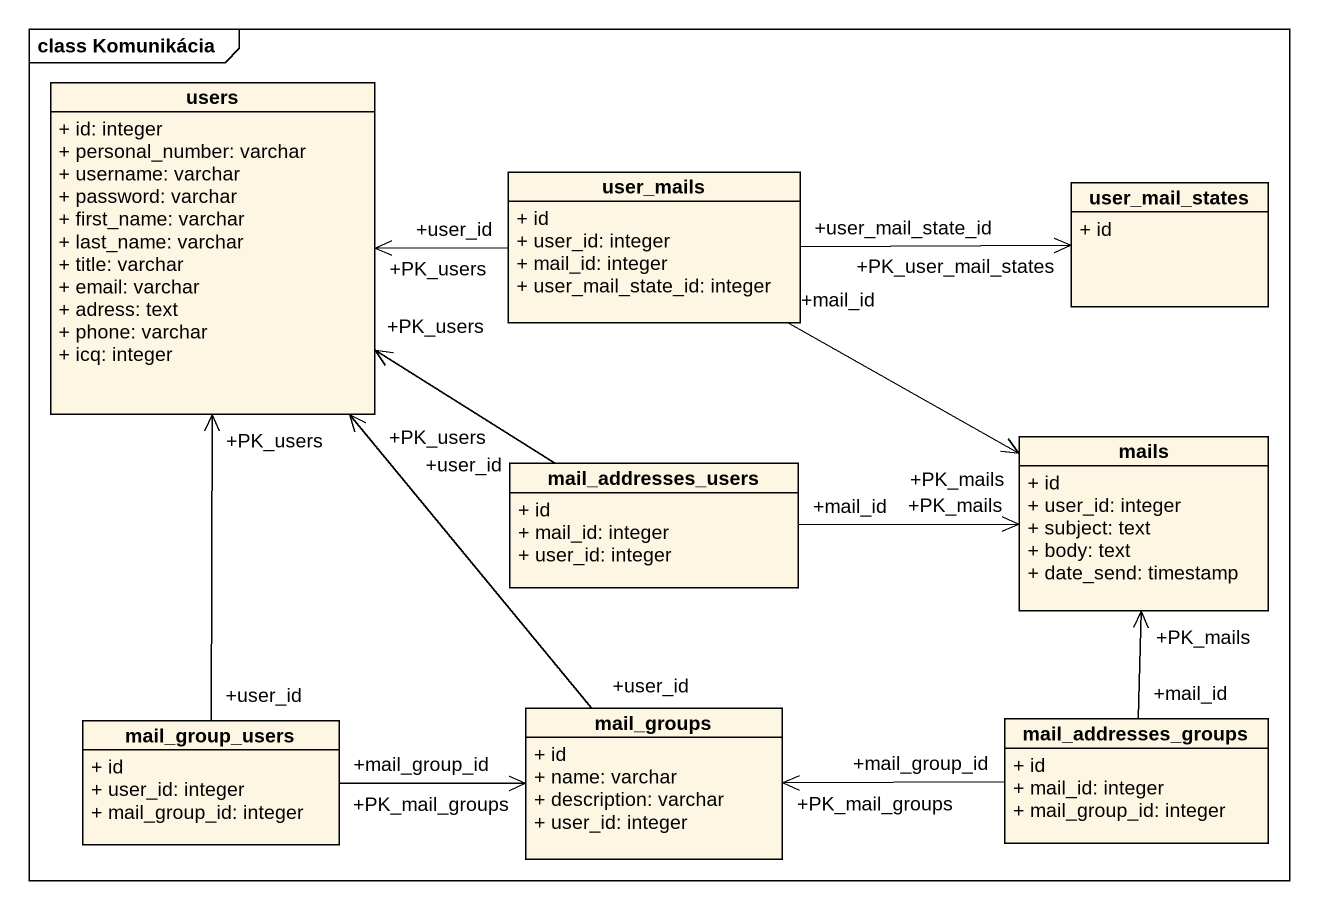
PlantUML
@startuml
mainframe class Komunikácia
hide circle
hide empty members
skinparam classAttributeIconSize 0
class users {
  + id: integer
  + personal_number: varchar
  + username: varchar
  + password: varchar
  + first_name: varchar
  + last_name: varchar
  + title: varchar
  + email: varchar
  + adress: text
  + phone: varchar
  + icq: integer
}
class user_mails {
  + id
  + user_id: integer
  + mail_id: integer
  + user_mail_state_id: integer
}
class user_mail_states {
  + id
}
class mails {
  + id
  + user_id: integer
  + subject: text
  + body: text
  + date_send: timestamp
}
class mail_addresses_users {
  + id
  + mail_id: integer
  + user_id: integer
}
class mail_group_users {
  + id
  + user_id: integer
  + mail_group_id: integer
}
class mail_groups {
  + id
  + name: varchar
  + description: varchar
  + user_id: integer
}
class mail_addresses_groups {
  + id
  + mail_id: integer
  + mail_group_id: integer
}
user_mails "+user_id" -left-> "+PK_users" users
user_mails "+user_mail_state_id" -right-> "+PK_user_mail_states" user_mail_states
user_mails "+mail_id" -right-> "+PK_mails" mails
mail_addresses_users "+user_id" -up-> "+PK_users" users
mail_addresses_users "+mail_id" -right-> "+PK_mails" mails
mail_group_users "+user_id" -up-> "+PK_users" users
mail_group_users "+mail_group_id" -right-> "+PK_mail_groups" mail_groups
mail_groups "+user_id" -up-> "+PK_users" users
mail_addresses_groups "+mail_id" -up-> "+PK_mails" mails
mail_addresses_groups "+mail_group_id" -left-> "+PK_mail_groups" mail_groups
@enduml
